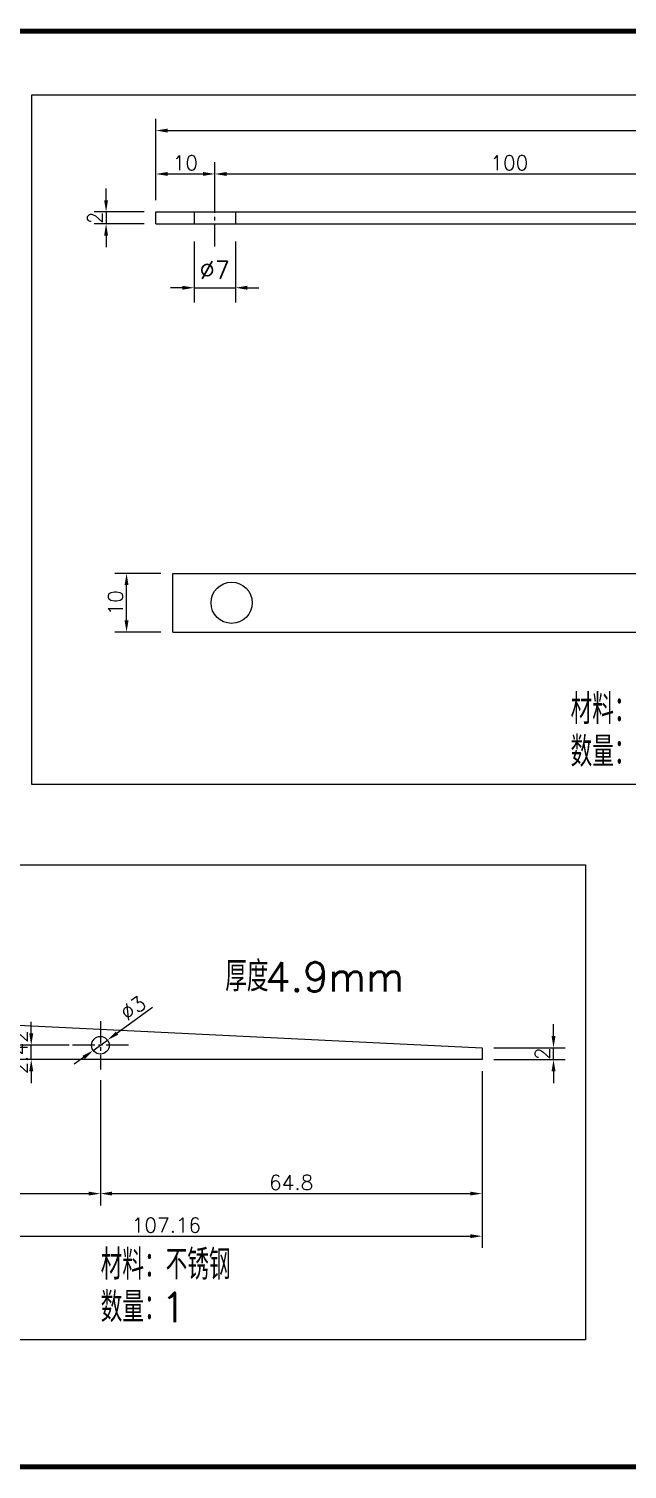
# Model space of a CAD drawing. Header units: millimetres. Extents: x 6728 to 8819, y -1283 to 914.
# Drawn here: x 7828.8 to 7930.3, y -1219.5 to -974.7 of the extents above; entities that cross this region are included whole.
import ezdxf

# ---------------------------------------------------------------- set-up
doc = ezdxf.new("R2010")
doc.units = ezdxf.units.MM
doc.header["$LTSCALE"] = 1000
for name, pattern in [('CENTER2', [28.575, 19.05, -3.175, 3.175, -3.175]), ('DASHDOTX3', [508, 254, -127, 0, -127]), ('HIDDEN2', [4.7625, 3.175, -1.5875])]:
    doc.linetypes.add(name, pattern=pattern)
for name, color, linetype in [('PUB_DIM', 3, 'Continuous'), ('PUB_TEXT', 7, 'Continuous'), ('PUB_TITLE', 7, 'Continuous'), ('中线', 1, 'DASHDOTX3'), ('图层2', 7, 'HIDDEN2')]:
    doc.layers.add(name, color=color, linetype=linetype)
doc.styles.get("Standard").update_dxf_attribs({"font": 'txt.shx', "bigfont": 'gbcbig.shx'})
doc.styles.add('样式 1', font='txt.shx', dxfattribs={"height": 5.5, "bigfont": 'gbcbig.shx'})
doc.dimstyles.new('DIMN1', dxfattribs={"dimscale": 0.01, "dimtxt": 300, "dimasz": 200, "dimexe": 250, "dimexo": 300, "dimgap": 150, "dimtad": 1, "dimtoh": 1, "dimdsep": 46, "dimtxsty": 'Standard', "dimcen": 2.5, "dimclrd": 256, "dimclre": 256, "dimazin": 0, "dimtfac": 1, "dimtix": 1, "dimtmove": 1, "dimatfit": 0, "dimfxl": 0, "dimtolj": 1, "dimlwd": 9, "dimlwe": 9, "dimarcsym": 0})
doc.dimstyles.new('ISO-25', dxfattribs={"dimtxt": 2.5, "dimasz": 2, "dimexe": 2, "dimexo": 2, "dimtad": 1, "dimtoh": 1, "dimdsep": 46, "dimtxsty": 'Standard', "dimcen": 2.5, "dimclrd": 256, "dimclre": 256, "dimazin": 0, "dimtfac": 1, "dimtix": 1, "dimtmove": 1, "dimatfit": 0, "dimfxl": 0, "dimtolj": 1, "dimlwd": 9, "dimlwe": 9, "dimarcsym": 0})

# ---------------------------------------------------------------- blocks, each defined once
blk = doc.blocks.new('*D646')
at = {"layer": 'Defpoints', "color": 0}
for p in [(7856.83, -1007.87), (7863.83, -1007.87), (7863.83, -1018.75)]:
    blk.add_point(p, dxfattribs=at)
at = {"layer": 'PUB_DIM', "lineweight": 9}
for p, q in [((7856.83, -1010.87), (7856.83, -1021.25)), ((7863.83, -1010.87), (7863.83, -1021.25)), ((7854.83, -1018.75), (7852.83, -1018.75)), ((7856.83, -1018.75), (7863.83, -1018.75)), ((7865.83, -1018.75), (7867.83, -1018.75))]:
    blk.add_line(p, q, dxfattribs=at)
at = {"layer": 'PUB_DIM'}
for points in [[(7854.83, -1018.42), (7854.83, -1019.08), (7856.83, -1018.75)], [(7865.83, -1018.42), (7865.83, -1019.08), (7863.83, -1018.75)]]:
    blk.add_solid(points, dxfattribs=at)
at = {"layer": 'PUB_DIM', "color": 0, "insert": (7860.33, -1015.75), "char_height": 3, "attachment_point": 5}
blk.add_mtext('\\A1;%%c7', dxfattribs=at)
blk = doc.blocks.new('*D611')
at = {"layer": 'Defpoints', "color": 0}
for p in [(7798.54, -1149.91), (7840.91, -1151.41), (7840.91, -1172.7)]:
    blk.add_point(p, dxfattribs=at)
at = {"layer": 'PUB_DIM', "lineweight": 9}
for p, q in [((7798.54, -1151.91), (7798.54, -1174.7)), ((7840.91, -1153.41), (7840.91, -1174.7)), ((7800.54, -1172.7), (7838.91, -1172.7))]:
    blk.add_line(p, q, dxfattribs=at)
at = {"layer": 'PUB_DIM'}
for points in [[(7800.54, -1172.37), (7800.54, -1173.03), (7798.54, -1172.7)], [(7838.91, -1172.37), (7838.91, -1173.03), (7840.91, -1172.7)]]:
    blk.add_solid(points, dxfattribs=at)
at = {"layer": 'PUB_DIM', "color": 0, "insert": (7819.72, -1170.83), "char_height": 2.5, "attachment_point": 5}
blk.add_mtext('\\A1;42.37', dxfattribs=at)
blk = doc.blocks.new('*D610')
at = {"layer": 'Defpoints', "color": 0}
for p in [(7905.7, -1149.91), (7840.91, -1151.41), (7905.7, -1172.7)]:
    blk.add_point(p, dxfattribs=at)
at = {"layer": 'PUB_DIM', "lineweight": 9}
for p, q in [((7905.7, -1151.91), (7905.7, -1174.7)), ((7840.91, -1153.41), (7840.91, -1174.7)), ((7842.91, -1172.7), (7903.7, -1172.7))]:
    blk.add_line(p, q, dxfattribs=at)
at = {"layer": 'PUB_DIM'}
for points in [[(7842.91, -1172.37), (7842.91, -1173.03), (7840.91, -1172.7)], [(7903.7, -1172.37), (7903.7, -1173.03), (7905.7, -1172.7)]]:
    blk.add_solid(points, dxfattribs=at)
at = {"layer": 'PUB_DIM', "color": 0, "insert": (7873.3, -1170.83), "char_height": 2.5, "attachment_point": 5}
blk.add_mtext('\\A1;64.8', dxfattribs=at)
blk = doc.blocks.new('*D609')
at = {"layer": 'Defpoints', "color": 0}
for p in [(7798.54, -1153.11), (7905.7, -1153.11), (7905.7, -1179.94)]:
    blk.add_point(p, dxfattribs=at)
at = {"layer": 'PUB_DIM', "lineweight": 9}
for p, q in [((7798.54, -1155.11), (7798.54, -1181.94)), ((7905.7, -1155.11), (7905.7, -1181.94)), ((7800.54, -1179.94), (7903.7, -1179.94))]:
    blk.add_line(p, q, dxfattribs=at)
at = {"layer": 'PUB_DIM'}
for points in [[(7800.54, -1179.6), (7800.54, -1180.27), (7798.54, -1179.94)], [(7903.7, -1179.6), (7903.7, -1180.27), (7905.7, -1179.94)]]:
    blk.add_solid(points, dxfattribs=at)
at = {"layer": 'PUB_DIM', "color": 0, "insert": (7852.12, -1178.06), "char_height": 2.5, "attachment_point": 5}
blk.add_mtext('\\A1;107.16', dxfattribs=at)
blk = doc.blocks.new('*D608')
at = {"layer": 'Defpoints', "color": 0}
for p in [(7905.7, -1147.91), (7917.84, -1147.91), (7905.7, -1149.91)]:
    blk.add_point(p, dxfattribs=at)
at = {"layer": 'PUB_DIM', "lineweight": 9}
for p, q in [((7917.84, -1145.91), (7917.84, -1143.91)), ((7907.7, -1147.91), (7919.84, -1147.91)), ((7917.84, -1149.91), (7917.84, -1147.91)), ((7907.7, -1149.91), (7919.84, -1149.91)), ((7917.84, -1151.91), (7917.84, -1153.91))]:
    blk.add_line(p, q, dxfattribs=at)
at = {"layer": 'PUB_DIM'}
for points in [[(7917.5, -1145.91), (7918.17, -1145.91), (7917.84, -1147.91)], [(7917.5, -1151.91), (7918.17, -1151.91), (7917.84, -1149.91)]]:
    blk.add_solid(points, dxfattribs=at)
at = {"layer": 'PUB_DIM', "color": 0, "insert": (7915.96, -1148.91), "char_height": 2.5, "attachment_point": 5, "rotation": 90}
blk.add_mtext('\\A1;2', dxfattribs=at)
blk = doc.blocks.new('*D603')
at = {"layer": 'Defpoints', "color": 0}
for p in [(7829.17, -1147.49), (7837.59, -1147.49), (7840.91, -1149.91)]:
    blk.add_point(p, dxfattribs=at)
at = {"layer": 'PUB_DIM', "lineweight": 9}
for p, q in [((7829.17, -1145.49), (7829.17, -1143.49)), ((7835.59, -1147.49), (7827.17, -1147.49)), ((7829.17, -1149.91), (7829.17, -1147.49)), ((7838.91, -1149.91), (7827.17, -1149.91)), ((7829.17, -1151.91), (7829.17, -1153.91))]:
    blk.add_line(p, q, dxfattribs=at)
at = {"layer": 'PUB_DIM'}
for points in [[(7828.84, -1145.49), (7829.51, -1145.49), (7829.17, -1147.49)], [(7828.84, -1151.91), (7829.51, -1151.91), (7829.17, -1149.91)]]:
    blk.add_solid(points, dxfattribs=at)
at = {"layer": 'PUB_DIM', "color": 0, "insert": (7827.3, -1148.7), "char_height": 2.5, "attachment_point": 5, "rotation": 90}
blk.add_mtext('\\A1;2.42', dxfattribs=at)
blk = doc.blocks.new('*D599')
at = {"layer": 'Defpoints', "color": 0}
for p in [(7842.12, -1146.62), (7839.69, -1148.37)]:
    blk.add_point(p, dxfattribs=at)
at = {"layer": 'PUB_DIM', "lineweight": 9}
for p, q in [((7849.75, -1141.09), (7843.74, -1145.44)), ((7839.69, -1148.37), (7842.12, -1146.62)), ((7838.07, -1149.55), (7836.45, -1150.72))]:
    blk.add_line(p, q, dxfattribs=at)
at = {"layer": 'PUB_DIM'}
for points in [[(7843.55, -1145.17), (7843.94, -1145.71), (7842.12, -1146.62)], [(7837.87, -1149.28), (7838.27, -1149.82), (7839.69, -1148.37)]]:
    blk.add_solid(points, dxfattribs=at)
at = {"layer": 'PUB_DIM', "color": 0, "insert": (7846.46, -1141.16), "char_height": 2.5, "attachment_point": 5, "rotation": 35.8939}
blk.add_mtext('\\A1;∅3', dxfattribs=at)
blk = doc.blocks.new('*D621')
at = {"layer": 'Defpoints', "color": 0}
for p in [(7860.33, -999.41), (7850.33, -1005.87), (7860.33, -1005.58)]:
    blk.add_point(p, dxfattribs=at)
at = {"layer": 'PUB_DIM', "lineweight": 9}
for p, q in [((7850.33, -1003.87), (7850.33, -997.41)), ((7860.33, -1003.58), (7860.33, -997.41)), ((7852.33, -999.41), (7858.33, -999.41))]:
    blk.add_line(p, q, dxfattribs=at)
at = {"layer": 'PUB_DIM'}
for points in [[(7852.33, -999.08), (7852.33, -999.74), (7850.33, -999.41)], [(7858.33, -999.08), (7858.33, -999.74), (7860.33, -999.41)]]:
    blk.add_solid(points, dxfattribs=at)
at = {"layer": 'PUB_DIM', "color": 0, "insert": (7855.33, -997.54), "char_height": 2.5, "attachment_point": 5}
blk.add_mtext('\\A1;10', dxfattribs=at)
blk = doc.blocks.new('*D593')
at = {"layer": 'Defpoints', "color": 0}
for p in [(7960.33, -999.41), (7860.33, -1005.87), (7960.33, -1005.87)]:
    blk.add_point(p, dxfattribs=at)
at = {"layer": 'PUB_DIM', "lineweight": 9}
for p, q in [((7860.33, -1003.87), (7860.33, -997.41)), ((7960.33, -1003.87), (7960.33, -997.41)), ((7862.33, -999.41), (7958.33, -999.41))]:
    blk.add_line(p, q, dxfattribs=at)
at = {"layer": 'PUB_DIM'}
for points in [[(7862.33, -999.08), (7862.33, -999.74), (7860.33, -999.41)], [(7958.33, -999.08), (7958.33, -999.74), (7960.33, -999.41)]]:
    blk.add_solid(points, dxfattribs=at)
at = {"layer": 'PUB_DIM', "color": 0, "insert": (7910.33, -997.54), "char_height": 2.5, "attachment_point": 5}
blk.add_mtext('\\A1;100', dxfattribs=at)
blk = doc.blocks.new('*D591')
at = {"layer": 'Defpoints', "color": 0}
for p in [(7850.33, -1005.87), (7841.88, -1007.87), (7850.33, -1007.87)]:
    blk.add_point(p, dxfattribs=at)
at = {"layer": 'PUB_DIM', "lineweight": 9}
for p, q in [((7841.88, -1003.87), (7841.88, -1001.87)), ((7848.33, -1005.87), (7839.88, -1005.87)), ((7841.88, -1005.87), (7841.88, -1007.87)), ((7848.33, -1007.87), (7839.88, -1007.87)), ((7841.88, -1009.87), (7841.88, -1011.87))]:
    blk.add_line(p, q, dxfattribs=at)
at = {"layer": 'PUB_DIM'}
for points in [[(7841.55, -1003.87), (7842.21, -1003.87), (7841.88, -1005.87)], [(7841.55, -1009.87), (7842.21, -1009.87), (7841.88, -1007.87)]]:
    blk.add_solid(points, dxfattribs=at)
at = {"layer": 'PUB_DIM', "color": 0, "insert": (7840, -1006.87), "char_height": 2.5, "attachment_point": 5, "rotation": 90}
blk.add_mtext('\\A1;2', dxfattribs=at)
blk = doc.blocks.new('*D586')
at = {"layer": 'Defpoints', "color": 0}
for p in [(7850.33, -1005.87), (7976.71, -1005.87), (7976.71, -1005.87), (7984.45, -1014.87), (7985.23, -1035.49)]:
    blk.add_point(p, dxfattribs=at)
at = {"layer": 'PUB_DIM', "lineweight": 9}
blk.add_line((7978.71, -1005.87), (7990.58, -1005.87), dxfattribs=at)
blk.add_arc((7976.71, -1005.87), 11.87, 295.7259, 350.3359, dxfattribs=at)
at = {"layer": 'PUB_DIM'}
for points in [[(7988.08, -1007.84), (7988.74, -1007.89), (7988.58, -1005.87)], [(7981.98, -1016.88), (7981.74, -1016.25), (7979.99, -1017.28)]]:
    blk.add_solid(points, dxfattribs=at)
at = {"layer": 'PUB_DIM', "color": 0, "insert": (7984.69, -1011.88), "char_height": 2.5, "attachment_point": 5, "rotation": 53.0309}
blk.add_mtext('\\A1;73.94°', dxfattribs=at)
blk = doc.blocks.new('*D585')
at = {"layer": 'Defpoints', "color": 0}
for p in [(8036.79, -992.03), (7850.33, -1005.87), (8036.79, -1005.87)]:
    blk.add_point(p, dxfattribs=at)
at = {"layer": 'PUB_DIM', "lineweight": 9}
for p, q in [((7850.33, -1003.87), (7850.33, -990.03)), ((8036.79, -1003.87), (8036.79, -990.03)), ((7852.33, -992.03), (8034.79, -992.03))]:
    blk.add_line(p, q, dxfattribs=at)
at = {"layer": 'PUB_DIM'}
for points in [[(7852.33, -991.7), (7852.33, -992.37), (7850.33, -992.03)], [(8034.79, -991.7), (8034.79, -992.37), (8036.79, -992.03)]]:
    blk.add_solid(points, dxfattribs=at)
at = {"layer": 'PUB_DIM', "color": 0, "insert": (7943.56, -990.16), "char_height": 2.5, "attachment_point": 5}
blk.add_mtext('\\A1;186.47', dxfattribs=at)
blk = doc.blocks.new('*D620')
at = {"layer": 'Defpoints', "color": 0}
for p in [(7845.35, -1067.29), (7853.19, -1067.29), (7853.19, -1077.29)]:
    blk.add_point(p, dxfattribs=at)
at = {"layer": 'PUB_DIM', "lineweight": 9}
for p, q in [((7851.19, -1067.29), (7843.35, -1067.29)), ((7845.35, -1075.29), (7845.35, -1069.29)), ((7851.19, -1077.29), (7843.35, -1077.29))]:
    blk.add_line(p, q, dxfattribs=at)
at = {"layer": 'PUB_DIM'}
for points in [[(7845.02, -1069.29), (7845.69, -1069.29), (7845.35, -1067.29)], [(7845.02, -1075.29), (7845.69, -1075.29), (7845.35, -1077.29)]]:
    blk.add_solid(points, dxfattribs=at)
at = {"layer": 'PUB_DIM', "color": 0, "insert": (7843.48, -1072.29), "char_height": 2.5, "attachment_point": 5, "rotation": 90}
blk.add_mtext('\\A1;10', dxfattribs=at)
blk = doc.blocks.new('扳机阻铁')
at = {"lineweight": 20}
for p, q in [((-42.37, -2.42), (-42.37, 10.58)), ((-39.62, 10.58), (-32.37, 6.8)), ((-32.37, 4.3), (-32.37, 6.8)), ((-32.37, 4.3), (64.8, -0.42)), ((-40.37, -2.42), (-42.37, -2.42)), ((64.8, -2.42), (-34.87, -2.42)), ((64.8, -0.42), (64.8, -2.42))]:
    blk.add_line(p, q, dxfattribs=at)
blk.add_line((-39.62, 10.58), (-42.37, 10.58))
blk.add_circle((0, 0), 1.5, dxfattribs=at)
at = {"layer": '中线', "linetype": 'CENTER2', "ltscale": 0.0002}
for p, q in [((0, 4.11), (0, -4.11)), ((0, 4.11), (0, -4.11)), ((0, 4.11), (0, -4.11)), ((0, 4.11), (0, -4.11)), ((4.79, 0), (-4.79, 0))]:
    blk.add_line(p, q, dxfattribs=at)
at = {"layer": '图层2', "lineweight": 13, "ltscale": 0.3}
for p, q in [((-34.87, 2.58), (-40.37, 2.58)), ((-40.37, -2.42), (-40.37, 2.58)), ((-34.87, -2.42), (-34.87, 2.58))]:
    blk.add_line(p, q, dxfattribs=at)

msp = doc.modelspace()

# ---------------------------------------------------------------- linework, layer by layer
for p, q in [((7850.326, -1007.871), (7850.326, -1005.871)), ((7850.326, -1005.871), (7976.707, -1005.871)), ((7850.326, -1007.871), (7975.283, -1007.871)), ((7853.189, -1067.292), (8039.647, -1067.292)), ((7853.189, -1077.292), (7853.189, -1067.292)), ((7853.189, -1077.292), (8039.647, -1077.292))]:
    msp.add_line(p, q)
at = {"color": 140}
for p, q in [((7856.827, -1005.871), (7856.827, -1007.871)), ((7863.827, -1005.871), (7863.827, -1007.871))]:
    msp.add_line(p, q, dxfattribs=at)
for points in [[(7829.249, -985.973), (8054.096, -985.973), (8054.096, -1103.167), (7829.249, -1103.167)], [(7781.063, -1116.832), (7923.282, -1116.832), (7923.282, -1197.564), (7781.063, -1197.564)]]:
    msp.add_lwpolyline(points, close=True)
msp.add_circle((7863.19, -1072.292), 3.5)
at = {"layer": 'PUB_TITLE', "const_width": 0.85}
msp.add_lwpolyline([(7775.432, -1219.115), (8106.932, -1219.115), (8106.932, -975.165), (7775.432, -975.165)], close=True, dxfattribs=at)
at = {"layer": '中线', "linetype": 'CENTER2', "ltscale": 0.0002}
msp.add_line((7860.327, -1011.751), (7860.327, -999.412), dxfattribs=at)

# ---------------------------------------------------------------- block references
msp.add_blockref('扳机阻铁', (7840.906, -1147.495))

# ---------------------------------------------------------------- texts
at = {"layer": 'PUB_DIM', "style": '样式 1'}
for s, height, p in [('材料：不锈钢', 5.1064, (7840.966, -1187.313)), ('数量：', 5.1064, (7840.966, -1194.541)), ('1', 5, (7851.179, -1194.541))]:
    msp.add_text(s, height=height, dxfattribs=at).set_placement(p)
at = {"layer": 'PUB_TEXT', "style": '样式 1'}
for s, height, p in [('材料：不锈钢', 5.1064, (7920.739, -1092.915)), ('数量：', 5.1064, (7920.739, -1100.143)), ('厚度', 5.1064, (7862.098, -1138.345)), ('4.9mm', 5, (7868.907, -1138.345))]:
    msp.add_text(s, height=height, dxfattribs=at).set_placement(p)

# ---------------------------------------------------------------- dimensions: what is measured, and where the dimension line sits
at = {"layer": 'PUB_DIM'}
for base, p1, p2, picture, middle in [((8036.794, -992.034), (7850.326, -1005.871), (8036.794, -1005.871), '*D585', (7943.56, -990.159)), ((7860.327, -999.412), (7850.326, -1005.871), (7860.327, -1005.581), '*D621', (7855.326, -997.537)), ((7960.327, -999.412), (7860.327, -1005.871), (7960.327, -1005.871), '*D593', (7910.327, -997.537)), ((7840.906, -1172.701), (7798.538, -1149.913), (7840.906, -1151.413), '*D611', (7819.722, -1170.826)), ((7905.703, -1172.701), (7840.906, -1151.413), (7905.703, -1149.913), '*D610', (7873.304, -1170.826)), ((7905.7026, -1179.9375), (7798.5382, -1153.1078), (7905.7026, -1153.1078), '*D609', (7852.1204, -1178.0625))]:
    dim = msp.add_linear_dim(base=base, p1=p1, p2=p2, dimstyle='ISO-25', dxfattribs=at)
    dim.commit()
    dim.dimension.update_dxf_attribs({"geometry": picture, "text_midpoint": middle})
for base, p1, p2, picture, middle in [((7841.879, -1007.871), (7850.326, -1005.871), (7850.326, -1007.871), '*D591', (7840.004, -1006.871)), ((7845.352, -1067.292), (7853.189, -1077.292), (7853.189, -1067.292), '*D620', (7843.477, -1072.292)), ((7829.175, -1147.495), (7840.906, -1149.913), (7837.595, -1147.495), '*D603', (7827.3, -1148.704)), ((7917.836, -1147.913), (7905.703, -1149.913), (7905.703, -1147.913), '*D608', (7915.961, -1148.913))]:
    dim = msp.add_linear_dim(base=base, p1=p1, p2=p2, angle=90, dimstyle='ISO-25', dxfattribs=at)
    dim.commit()
    dim.dimension.update_dxf_attribs({"geometry": picture, "text_midpoint": middle})
dim = msp.add_angular_dim_2l(base=(7984.45, -1014.87), line1=((7850.326, -1005.871), (7976.707, -1005.871)), line2=((7976.707, -1005.871), (7985.235, -1035.489)), dimstyle='ISO-25', dxfattribs=at)
dim.commit()
dim.dimension.update_dxf_attribs({"geometry": '*D586', "text_midpoint": (7984.694, -1011.882)})
dim = msp.add_aligned_dim(p1=(7856.827, -1007.871), p2=(7863.827, -1007.871), distance=-10.879, text='%%c7', dimstyle='DIMN1', dxfattribs=at)
dim.commit()
dim.dimension.update_dxf_attribs({"geometry": '*D646', "text_midpoint": (7860.327, -1015.75)})
dim = msp.add_diameter_dim_2p(p1=(7839.69, -1148.374), p2=(7842.121, -1146.615), dimstyle='ISO-25', dxfattribs=at)
dim.commit()
dim.dimension.update_dxf_attribs({"geometry": '*D599', "text_midpoint": (7846.456, -1141.163)})

doc.saveas('drawing.dxf')
